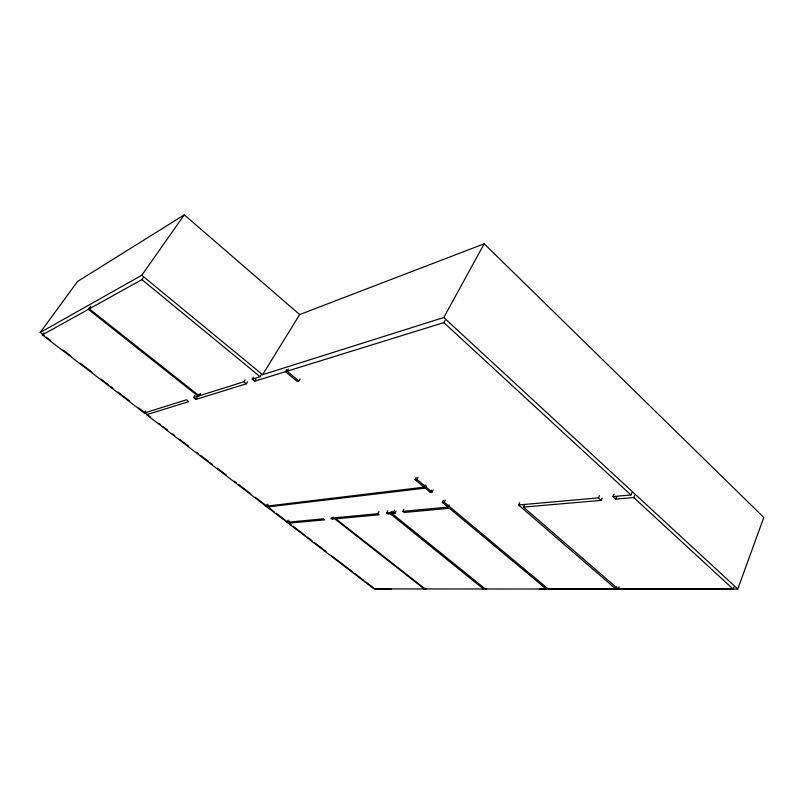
<?xml version="1.0" encoding="UTF-8"?>
<svg xmlns="http://www.w3.org/2000/svg" width="804" height="804" viewBox="0 0 804 804"><rect width="100%" height="100%" fill="white"/><g stroke="black" fill="none" stroke-linecap="round" stroke-linejoin="round"><path stroke-width="1.21" d="M539.343 588.93L737.77 589.041L763.8 517.454L484.189 243.783L299.661 314.565L262.586 374.714L141.795 275.259L40.2 332.484L44.18 335.529M524.52 504.842L523.454 507.103L618.216 589.081L733.178 589.161L734.032 586.83M443.436 500.229L442.341 502.389L444.18 502.209L548.278 589.03L615.894 589.081L616.849 586.769M618.216 589.081L619.18 586.759M613.934 494.289L612.949 496.56L615.743 499.103L633.743 497.545L634.708 495.264M612.949 496.56L630.919 494.952L631.894 492.661M615.743 499.103L616.728 496.832M519.635 502.731L518.57 504.992L598.437 497.857L599.422 495.616M523.454 507.103L601.211 500.369L602.196 498.128M403.889 509.223L402.774 511.364L447.989 507.103L449.104 504.872M444.18 502.209L445.275 500.038M268.305 504.862L267.069 507.002L425.205 488.118L430.21 492.289L432.039 492.078L433.155 489.907M430.21 492.289L431.326 490.118M425.205 488.118L426.331 485.917M43.798 332.896L42.331 334.906L144.328 413.015L186.407 399.809L188.739 401.638L146.539 414.713L266.064 506.239L424.05 487.154L425.185 484.963M424.05 487.154L415.045 479.646L416.171 477.486M415.045 479.646L416.854 479.415L417.979 477.244M402.774 511.364L404.141 512.48L449.396 508.279L546.318 589.03L485.375 588.99L392.061 513.595L393.216 511.394M387.789 510.691L386.634 512.892L393.548 512.238L394.633 510.158M392.061 513.595L394.895 513.334L396.05 511.123M386.634 512.892L387.98 513.977L390.292 513.756L391.447 511.565M289.48 521.042L288.244 523.223L374.031 588.92L424.19 588.95L334.866 518.902L332.163 519.153L330.876 518.148L377.79 513.726L378.925 511.565M262.586 374.714L443.798 317.5L484.189 243.783M253.441 377.126L252.185 379.146L254.697 381.207L443.858 322.615L445.044 320.434M332.163 519.153L333.338 517.012M267.069 507.002L287.008 522.278L288.244 520.098M266.064 506.239L267.3 504.088M286.767 369.538L285.46 371.679L297.178 381.448L298.817 380.965L300.083 378.845M288.365 369.066L287.078 371.177L298.817 380.965M252.185 379.146L260.074 376.674L261.38 374.553M254.697 381.207L256.004 379.096M194.859 395.467L193.503 397.578L195.854 399.437L246.305 383.809L247.602 381.719M90.751 306.806L89.294 308.837L199.161 395.799L243.813 381.779L245.089 379.719M195.854 399.437L197.211 397.317M193.503 397.578L198.065 396.141L199.402 394.05M199.161 395.799L200.508 393.709M144.328 413.015L145.695 410.934M89.294 308.837L141.926 279.611L143.353 277.581M141.795 275.259L184.307 214.839L299.661 314.565M42.331 334.906L88.34 309.359L90.52 306.324M40.2 332.484L77.546 281.48L184.307 214.839M287.008 522.278L323.238 518.861L324.514 519.866L288.244 523.223M391.156 588.85L374.825 588.84L365.86 581.975M423.808 588.87L426.321 588.87M482.832 588.9L486.601 588.9M46.18 337.057L50.16 340.112M63.104 350.031L71.074 356.132M80.038 362.996L91.988 372.151M100.952 379.026L108.922 385.126M110.912 386.654L112.902 388.181M117.876 391.99L129.836 401.146M138.79 408.02L150.75 417.175M158.71 423.276L160.71 424.803M162.699 426.331L167.674 430.14M172.659 433.959L174.649 435.487M179.624 439.296L188.588 446.16M196.558 452.27L198.548 453.798M200.538 455.315L208.507 461.426M210.497 462.953L212.497 464.471M217.472 468.29L226.437 475.154M234.406 481.264L236.396 482.782M238.386 484.309L250.335 493.465M255.32 497.284L274.234 511.776M276.234 513.304L291.169 524.751M293.158 526.278L305.108 535.434M307.108 536.961L312.083 540.77M314.073 542.298L326.022 551.454M331.007 555.273L352.916 572.056M354.906 573.584L363.87 580.448M88.34 309.359L198.065 396.141M377.79 513.726L379.126 514.791L335.811 518.811L425.205 588.95L483.485 588.99L390.292 513.756M393.548 512.238L394.895 513.334M243.813 381.779L246.305 383.809M141.926 279.611L260.074 376.674M416.854 479.415L432.039 492.078M442.341 502.389L447.989 507.103M518.57 504.992L615.894 589.081M598.437 497.857L601.211 500.369M443.858 322.615L630.919 494.952M633.743 497.545L733.178 589.161M443.798 317.5L737.77 589.041"/></g></svg>
